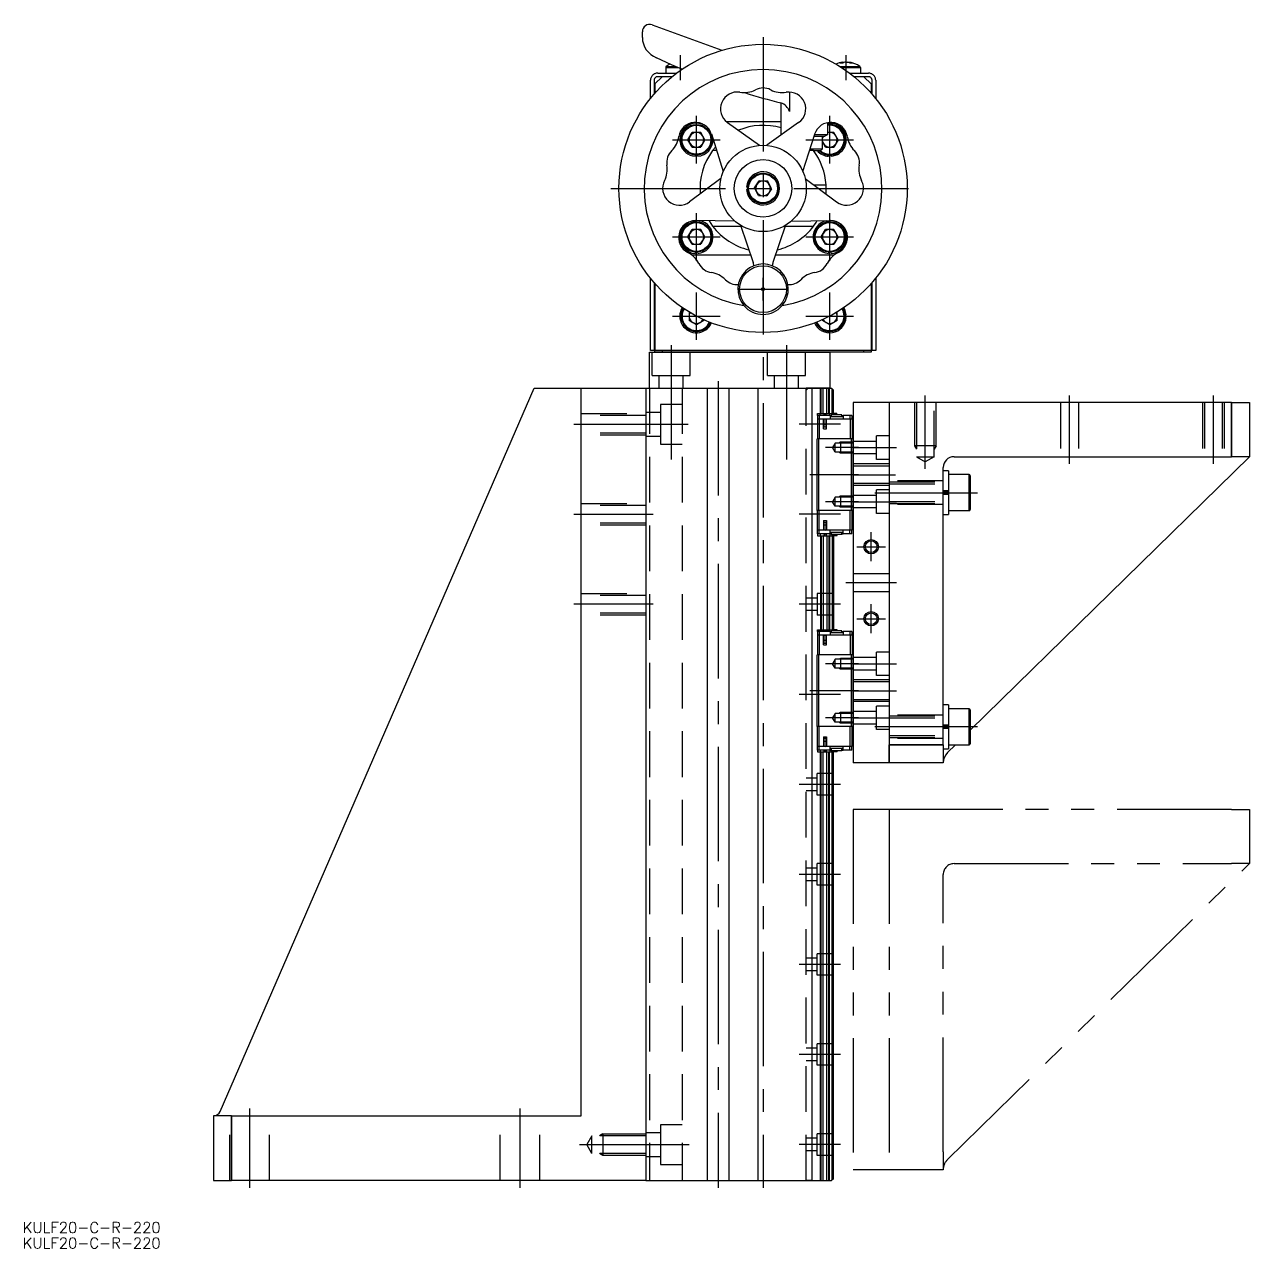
# Model space of a CAD drawing. Extents: x -52 to 575, y -19 to 565.
# Drawn here: x -52.5 to 287.5, y -18.9 to 321 of the extents above; entities that cross this region are included whole.
import ezdxf

# ---------------------------------------------------------------- set-up
doc = ezdxf.new("R2010")
doc.units = 0
for name, pattern in [('CENTER', [50.8, 31.75, -6.35, 6.35, -6.35]), ('DASHED', [19.05, 12.7, -6.35]), ('PHANTOM', [63.5, 31.75, -6.35, 6.35, -6.35, 6.35, -6.35])]:
    doc.linetypes.add(name, pattern=pattern)
doc.layers.get('0').update_dxf_attribs({"linetype": 'CONTINUOUS'})
doc.layers.add('CENTER', color=1, linetype='CENTER')
doc.styles.get("Standard").update_dxf_attribs({"font": 'txt.shx', "height": 3, "bigfont": 'bigfont.shx'})

msp = doc.modelspace()

# ---------------------------------------------------------------- linework, layer by layer
at = {"color": 7, "linetype": 'CONTINUOUS'}
for p, q in [((121.68, 320.88), (141.06, 313.83)), ((119, 317.42), (119, 319)), ((174.49, 310.52), (174.55, 310.52)), ((175.33, 310.52), (175.17, 310.52)), ((175.33, 310.52), (175.83, 310.52)), ((176.5, 310.52), (176.45, 310.52)), ((176.5, 310.52), (176.51, 310.52)), ((124.5, 306.5), (122.5, 304.5)), ((127.22, 306.5), (124.5, 306.5)), ((125.5, 309.04), (128.86, 309.04)), ((125.5, 309.04), (125.5, 307.5)), ((125.65, 309.33), (128.2, 309.33)), ((173.84, 309.33), (178.44, 309.33)), ((174.29, 309.04), (178.56, 309.04)), ((180.5, 306.5), (177.78, 306.5)), ((178.44, 309.33), (179.35, 309.33)), ((178.56, 309.04), (179.5, 309.04)), ((179.5, 309.04), (179.5, 307.5)), ((182.5, 304.5), (180.5, 306.5)), ((122.5, 304.5), (122.5, 301.96)), ((182.5, 304.5), (182.5, 301.96)), ((157.5, 290.3), (157.5, 299.2)), ((159.85, 302.23), (159.85, 296.86)), ((157.5, 294), (142.32, 294)), ((142.6, 293.78), (151.5, 287.46)), ((162.37, 293.76), (153.5, 287.46)), ((170.5, 290.5), (170.5, 293.74)), ((131.64, 289), (132.82, 291.04)), ((132.82, 286.96), (131.64, 289)), ((135.18, 291.04), (132.82, 291.04)), ((136.36, 289), (135.18, 291.04)), ((136.36, 289), (135.18, 286.96)), ((138.14, 290.62), (141.44, 280.15)), ((163.56, 280.15), (166.82, 290.53)), ((166.65, 290), (169.63, 290)), ((166.81, 290.5), (170.5, 290.5)), ((169, 289.62), (169.22, 290)), ((169, 286.5), (169, 290)), ((170.5, 290.5), (169.63, 290)), ((172.18, 291.04), (170.5, 291.04)), ((173.36, 289), (172.18, 291.04)), ((173.36, 289), (172.18, 286.96)), ((132.82, 286.96), (135.18, 286.96)), ((138.5, 286), (139.29, 286.98)), ((139.6, 286), (138.5, 286)), ((166.5, 286), (165.4, 286)), ((165.55, 286.5), (169, 286.5)), ((166.5, 286), (168.5, 286)), ((169, 286.5), (168.5, 286)), ((169.82, 286.96), (169, 288.38)), ((169.82, 286.96), (172.18, 286.96)), ((133.67, 284.76), (133.64, 284.41)), ((134.33, 284.76), (134.36, 284.41)), ((170.67, 284.76), (170.64, 284.41)), ((171.33, 284.76), (171.36, 284.41)), ((140.82, 278.24), (132.08, 271.75)), ((148.26, 275.83), (147.91, 275.86)), ((150.15, 275.62), (151.43, 277.6)), ((151.21, 273.52), (150.15, 275.62)), ((153.79, 277.48), (151.43, 277.6)), ((154.85, 275.38), (153.79, 277.48)), ((164.18, 278.24), (172.92, 271.75)), ((166.53, 276.5), (169.97, 276.5)), ((169.97, 273.94), (169.97, 276.5)), ((148.26, 275.17), (147.91, 275.14)), ((151.21, 273.52), (153.57, 273.4)), ((154.85, 275.38), (153.57, 273.4)), ((144.66, 266.41), (133.7, 266.53)), ((137.5, 266.49), (138.5, 265)), ((146.28, 265.24), (149.76, 254.92)), ((158.72, 265.24), (155.25, 254.92)), ((160.34, 266.41), (171.22, 266.53)), ((131.64, 262), (132.82, 264.04)), ((132.82, 259.96), (131.64, 262)), ((135.18, 264.04), (132.82, 264.04)), ((136.36, 262), (135.18, 264.04)), ((136.36, 262), (135.18, 259.96)), ((138.5, 265), (146.36, 265)), ((158.64, 265), (166.5, 265)), ((168.64, 262), (169.82, 264.04)), ((169.82, 259.96), (168.64, 262)), ((172.18, 264.04), (169.82, 264.04)), ((173.36, 262), (172.18, 264.04)), ((173.36, 262), (172.18, 259.96)), ((132.82, 259.96), (135.18, 259.96)), ((169.82, 259.96), (172.18, 259.96)), ((132.66, 257), (149.05, 257)), ((133.67, 257.76), (133.64, 257.41)), ((134.33, 257.76), (134.36, 257.41)), ((155.95, 257), (172.26, 257)), ((170.67, 257.76), (170.64, 257.41)), ((171.33, 257.76), (171.36, 257.41)), ((122.5, 249.04), (122.5, 230.5)), ((182.5, 249.04), (182.5, 230.5)), ((131.96, 241.18), (131.96, 238.82)), ((134, 237.64), (131.96, 238.82)), ((136.04, 238.82), (134, 237.64)), ((136.04, 238.82), (136.04, 239.04)), ((168.96, 239.04), (168.96, 238.82)), ((171, 237.64), (168.96, 238.82)), ((173.04, 238.82), (171, 237.64)), ((173.04, 238.82), (173.04, 241.18)), ((175.24, 240.33), (175.59, 240.36)), ((175.24, 239.67), (175.59, 239.64)), ((121, 230), (171, 230)), ((121, 220), (121, 230)), ((182.5, 230.5), (122.5, 230.5)), ((122.5, 230), (122.5, 230.5)), ((124.5, 230), (122.5, 230)), ((124.5, 230.5), (124.5, 230)), ((180.5, 230), (124.5, 230)), ((171, 230), (171, 220)), ((180.5, 230), (180.5, 230.5)), ((182.5, 230), (180.5, 230)), ((182.5, 230.5), (182.5, 230)), ((1.83, 19.2), (88.98, 220)), ((88.98, 220), (120, 220)), ((88.98, 220), (102, 220)), ((102, 18), (102, 220)), ((102, 220), (120, 220)), ((120, 220), (120, 0)), ((120, 220), (120, 0)), ((120, 220), (171.5, 220)), ((120, 220), (136.7, 220)), ((121, 220), (171, 220)), ((137, 220), (137, 0)), ((143, 220), (143, 0)), ((143.3, 220), (150, 220)), ((151, 220), (151, 0)), ((165, 220), (164.5, 220)), ((164.5, 220), (164.99, 220)), ((164.99, 220), (168.45, 220)), ((168.45, 220), (165, 220)), ((166, 220), (166, 0)), ((168.44, 212.95), (168.44, 220)), ((171.05, 220), (168.45, 220)), ((168.45, 220), (171, 220)), ((168.65, 212.95), (168.65, 220)), ((169.2, 212.95), (169.2, 220)), ((170.2, 212.95), (170.2, 220)), ((170.75, 212.95), (170.75, 220)), ((170.96, 212.95), (170.96, 220)), ((171, 220), (171.05, 220)), ((172, 219.5), (171.5, 220)), ((171.7, 212.95), (171.7, 219.8)), ((172, 212.95), (172, 219.5)), ((177.5, 216), (177.5, 116)), ((187.5, 216), (177.5, 216)), ((187.5, 216), (187.5, 116)), ((187.5, 216), (187.5, 121)), ((282.5, 216), (187.5, 216)), ((282.5, 216), (282.5, 201)), ((282.5, 201), (282.5, 216)), ((282.5, 216), (287.5, 216)), ((287.5, 216), (287.5, 201)), ((167.6, 212.95), (168.39, 212.95)), ((167.6, 212.45), (167.6, 212.95)), ((167.6, 212.45), (167.6, 211.45)), ((168.1, 212.45), (167.6, 212.45)), ((167.6, 211.45), (167.6, 205.95)), ((168.1, 211.45), (167.6, 211.45)), ((168.1, 212.45), (168.1, 211.45)), ((171.1, 212.45), (168.1, 212.45)), ((168.1, 211.45), (168.1, 205.95)), ((169.3, 211.45), (168.1, 211.45)), ((168.39, 212.95), (169.26, 212.95)), ((168.39, 212.45), (168.39, 212.95)), ((169.26, 212.95), (169.35, 212.95)), ((169.52, 212.45), (169.26, 212.95)), ((169.3, 208.75), (169.3, 211.45)), ((170.1, 211.45), (169.3, 211.45)), ((169.35, 212.95), (170.05, 212.95)), ((169.61, 212.45), (169.35, 212.95)), ((169.35, 211.1), (169.35, 210.05)), ((169.61, 212.45), (169.61, 212.45)), ((169.79, 212.45), (170.05, 212.95)), ((169.88, 212.45), (170.14, 212.95)), ((170.05, 212.95), (170.14, 212.95)), ((170.05, 210.05), (170.05, 211.1)), ((176.7, 211.45), (170.1, 211.45)), ((170.1, 208.75), (170.1, 211.45)), ((170.14, 212.95), (171.01, 212.95)), ((171.01, 212.95), (171.63, 212.95)), ((171.01, 212.45), (171.01, 212.95)), ((171.1, 212.45), (171.1, 211.45)), ((171.1, 212.45), (171.4, 212.45)), ((174.7, 212.05), (171.1, 212.05)), ((174.4, 212.65), (171.4, 212.65)), ((171.4, 212.65), (171.4, 212.05)), ((172.93, 212.95), (171.63, 212.95)), ((171.63, 212.95), (171.63, 212.65)), ((172.93, 212.95), (173.11, 212.65)), ((174.4, 212.05), (174.4, 212.65)), ((174.4, 212.45), (174.7, 212.45)), ((174.7, 212.45), (174.7, 211.45)), ((176.6, 212.45), (174.7, 212.45)), ((177.1, 212.45), (176.6, 212.45)), ((176.6, 212.45), (176.6, 211.45)), ((176.7, 211.45), (176.7, 205.95)), ((177.2, 211.45), (176.7, 211.45)), ((177.1, 212.45), (177.1, 211.45)), ((177.2, 211.45), (177.2, 205.95)), ((169.3, 210.65), (169.35, 210.65)), ((169.3, 210.19), (169.35, 210.19)), ((169.3, 208.75), (170.1, 208.75)), ((169.35, 210.05), (169.7, 210.05)), ((169.35, 210.05), (169.35, 209.25)), ((169.35, 209.25), (169.7, 209.25)), ((169.7, 210.05), (170.05, 210.05)), ((169.7, 209.25), (170.05, 209.25)), ((170.05, 210.65), (170.1, 210.65)), ((170.05, 210.19), (170.1, 210.19)), ((170.05, 209.25), (170.05, 210.05)), ((167.5, 186.05), (167.5, 205.95)), ((168, 205.95), (167.5, 205.95)), ((177, 205.95), (168, 205.95)), ((168, 186.05), (168, 205.95)), ((177, 186.05), (177, 205.95)), ((177.5, 205.95), (177, 205.95)), ((177.5, 186.05), (177.5, 205.95)), ((205.5, 201), (282.5, 201)), ((210, 125.03), (287.5, 201)), ((287.5, 201), (282.5, 201)), ((202.5, 121), (202.5, 198)), ((204, 197.11), (202.5, 197.11)), ((204, 197.11), (204, 191.49)), ((209.7, 196.01), (204, 196.01)), ((209.7, 191.46), (209.7, 196.01)), ((210, 195.71), (210, 191.44)), ((204, 191.49), (202.5, 191.49)), ((202.5, 191.25), (203.9, 191.25)), ((202.5, 190.78), (203.9, 190.78)), ((204, 190.54), (202.5, 190.54)), ((203.75, 190.78), (203.75, 191.25)), ((204, 191.41), (204, 191.49)), ((204, 191.46), (204, 190.54)), ((204, 190.62), (204, 190.54)), ((204, 190.54), (204, 184.91)), ((209.7, 186.01), (209.7, 191.46)), ((210, 191.44), (210, 186.31)), ((168, 186.05), (167.5, 186.05)), ((167.6, 180.55), (167.6, 186.05)), ((177, 186.05), (168, 186.05)), ((168.1, 180.55), (168.1, 186.05)), ((176.7, 180.55), (176.7, 186.05)), ((177.5, 186.05), (177, 186.05)), ((177.2, 180.55), (177.2, 186.05)), ((202.5, 184.91), (204, 184.91)), ((204, 186.01), (209.7, 186.01)), ((168.1, 180.55), (167.6, 180.55)), ((167.6, 179.55), (167.6, 180.55)), ((169.3, 180.55), (168.1, 180.55)), ((168.1, 179.55), (168.1, 180.55)), ((169.3, 183.25), (169.3, 180.55)), ((169.3, 183.25), (170.1, 183.25)), ((169.3, 181.81), (169.35, 181.81)), ((169.3, 181.35), (169.35, 181.35)), ((170.1, 180.55), (169.3, 180.55)), ((169.35, 182.75), (169.35, 181.95)), ((169.7, 182.75), (169.35, 182.75)), ((169.7, 181.95), (169.35, 181.95)), ((169.35, 181.95), (169.35, 180.9)), ((170.05, 182.75), (169.7, 182.75)), ((170.05, 181.95), (169.7, 181.95)), ((170.05, 181.95), (170.05, 182.75)), ((170.05, 180.9), (170.05, 181.95)), ((170.05, 181.81), (170.1, 181.81)), ((170.05, 181.35), (170.1, 181.35)), ((170.1, 183.25), (170.1, 180.55)), ((176.7, 180.55), (170.1, 180.55)), ((171.1, 179.55), (171.1, 180.55)), ((174.7, 179.55), (174.7, 180.55)), ((176.6, 179.55), (176.6, 180.55)), ((177.2, 180.55), (176.7, 180.55)), ((177.1, 179.55), (177.1, 180.55)), ((167.6, 179.55), (167.6, 179.05)), ((168.1, 179.55), (167.6, 179.55)), ((167.6, 179.05), (168.39, 179.05)), ((171.1, 179.55), (168.1, 179.55)), ((168.39, 179.55), (168.39, 179.05)), ((168.39, 179.05), (169.26, 179.05)), ((168.44, 179.05), (168.44, 152.95)), ((168.65, 179.05), (168.65, 152.95)), ((169.2, 179.05), (169.2, 152.95)), ((169.52, 179.55), (169.26, 179.05)), ((169.26, 179.05), (169.35, 179.05)), ((169.61, 179.55), (169.35, 179.05)), ((169.35, 179.05), (170.05, 179.05)), ((169.61, 179.55), (169.61, 179.55)), ((169.79, 179.55), (170.05, 179.05)), ((169.88, 179.55), (170.14, 179.05)), ((170.05, 179.05), (170.14, 179.05)), ((170.14, 179.05), (171.01, 179.05)), ((170.2, 179.05), (170.2, 152.95)), ((170.75, 179.05), (170.75, 152.95)), ((170.96, 179.05), (170.96, 152.95)), ((171.01, 179.55), (171.01, 179.05)), ((171.01, 179.05), (171.63, 179.05)), ((174.7, 179.95), (171.1, 179.95)), ((171.1, 179.55), (171.4, 179.55)), ((171.4, 179.95), (171.4, 179.35)), ((174.4, 179.35), (171.4, 179.35)), ((171.63, 179.05), (171.63, 179.35)), ((172.93, 179.05), (171.63, 179.05)), ((171.7, 179.05), (171.7, 152.95)), ((172, 179.05), (172, 152.95)), ((172.93, 179.05), (173.11, 179.35)), ((174.4, 179.35), (174.4, 179.95)), ((174.4, 179.55), (174.7, 179.55)), ((176.6, 179.55), (174.7, 179.55)), ((177.1, 179.55), (176.6, 179.55)), ((167.6, 152.95), (168.39, 152.95)), ((167.6, 152.45), (167.6, 152.95)), ((167.6, 152.45), (167.6, 151.45)), ((168.1, 152.45), (167.6, 152.45)), ((167.6, 151.45), (167.6, 145.95)), ((168.1, 151.45), (167.6, 151.45)), ((168.1, 152.45), (168.1, 151.45)), ((171.1, 152.45), (168.1, 152.45)), ((168.1, 151.45), (168.1, 145.95)), ((169.3, 151.45), (168.1, 151.45)), ((168.39, 152.95), (169.26, 152.95)), ((168.39, 152.45), (168.39, 152.95)), ((169.52, 152.45), (169.26, 152.95)), ((169.26, 152.95), (169.35, 152.95)), ((170.1, 151.45), (169.3, 151.45)), ((169.3, 148.75), (169.3, 151.45)), ((169.3, 150.65), (169.35, 150.65)), ((169.3, 150.19), (169.35, 150.19)), ((169.61, 152.45), (169.35, 152.95)), ((169.35, 152.95), (170.05, 152.95)), ((169.35, 151.1), (169.35, 150.05)), ((169.35, 150.05), (169.7, 150.05)), ((169.35, 150.05), (169.35, 149.25)), ((169.61, 152.45), (169.61, 152.45)), ((169.7, 150.05), (170.05, 150.05)), ((169.79, 152.45), (170.05, 152.95)), ((169.88, 152.45), (170.14, 152.95)), ((170.05, 152.95), (170.14, 152.95)), ((170.05, 150.05), (170.05, 151.1)), ((170.05, 150.65), (170.1, 150.65)), ((170.05, 150.19), (170.1, 150.19)), ((170.05, 149.25), (170.05, 150.05)), ((176.7, 151.45), (170.1, 151.45)), ((170.1, 148.75), (170.1, 151.45)), ((170.14, 152.95), (171.01, 152.95)), ((171.01, 152.95), (171.63, 152.95)), ((171.01, 152.45), (171.01, 152.95)), ((171.1, 152.45), (171.1, 151.45)), ((171.1, 152.45), (171.4, 152.45)), ((174.7, 152.05), (171.1, 152.05)), ((174.4, 152.65), (171.4, 152.65)), ((171.4, 152.65), (171.4, 152.05)), ((171.63, 152.95), (171.63, 152.65)), ((172.93, 152.95), (171.63, 152.95)), ((172.93, 152.95), (173.11, 152.65)), ((174.4, 152.05), (174.4, 152.65)), ((174.4, 152.45), (174.7, 152.45)), ((174.7, 152.45), (174.7, 151.45)), ((176.6, 152.45), (174.7, 152.45)), ((177.1, 152.45), (176.6, 152.45)), ((176.6, 152.45), (176.6, 151.45)), ((176.7, 151.45), (176.7, 145.95)), ((177.2, 151.45), (176.7, 151.45)), ((177.1, 152.45), (177.1, 151.45)), ((177.2, 151.45), (177.2, 145.95)), ((169.3, 148.75), (170.1, 148.75)), ((169.35, 149.25), (169.7, 149.25)), ((169.7, 149.25), (170.05, 149.25)), ((167.5, 126.05), (167.5, 145.95)), ((168, 145.95), (167.5, 145.95)), ((177, 145.95), (168, 145.95)), ((168, 126.05), (168, 145.95)), ((177, 126.05), (177, 145.95)), ((177.5, 145.95), (177, 145.95)), ((177.5, 126.05), (177.5, 145.95)), ((204, 132.11), (202.5, 132.11)), ((204, 132.11), (204, 126.49)), ((209.7, 131.01), (204, 131.01)), ((209.7, 126.46), (209.7, 131.01)), ((210, 130.71), (210, 126.44)), ((168, 126.05), (167.5, 126.05)), ((167.6, 120.55), (167.6, 126.05)), ((177, 126.05), (168, 126.05)), ((168.1, 120.55), (168.1, 126.05)), ((176.7, 120.55), (176.7, 126.05)), ((177.5, 126.05), (177, 126.05)), ((177.2, 120.55), (177.2, 126.05)), ((204, 126.49), (202.5, 126.49)), ((202.5, 126.25), (203.9, 126.25)), ((203.75, 125.78), (203.75, 126.25)), ((204, 126.41), (204, 126.49)), ((204, 126.46), (204, 125.54)), ((209.7, 121.01), (209.7, 126.46)), ((210, 126.44), (210, 121.31)), ((169.3, 123.25), (169.3, 120.55)), ((169.3, 123.25), (170.1, 123.25)), ((169.7, 122.75), (169.35, 122.75)), ((169.35, 122.75), (169.35, 121.95)), ((170.05, 122.75), (169.7, 122.75)), ((170.05, 121.95), (170.05, 122.75)), ((170.1, 123.25), (170.1, 120.55)), ((202.5, 125.78), (203.9, 125.78)), ((204, 125.54), (202.5, 125.54)), ((204, 125.62), (204, 125.54)), ((204, 125.54), (204, 119.91)), ((168.1, 120.55), (167.6, 120.55)), ((167.6, 119.55), (167.6, 120.55)), ((168.1, 119.55), (167.6, 119.55)), ((167.6, 119.55), (167.6, 119.05)), ((167.6, 119.05), (168.39, 119.05)), ((169.3, 120.55), (168.1, 120.55)), ((168.1, 119.55), (168.1, 120.55)), ((171.1, 119.55), (168.1, 119.55)), ((168.39, 119.55), (168.39, 119.05)), ((168.39, 119.05), (169.26, 119.05)), ((168.44, 0), (168.44, 119.05)), ((168.65, 0), (168.65, 119.05)), ((169.2, 0), (169.2, 119.05)), ((169.52, 119.55), (169.26, 119.05)), ((169.26, 119.05), (169.35, 119.05)), ((169.3, 121.81), (169.35, 121.81)), ((169.3, 121.35), (169.35, 121.35)), ((170.1, 120.55), (169.3, 120.55)), ((169.35, 121.95), (169.35, 120.9)), ((169.7, 121.95), (169.35, 121.95)), ((169.61, 119.55), (169.35, 119.05)), ((169.35, 119.05), (170.05, 119.05)), ((169.61, 119.55), (169.61, 119.55)), ((170.05, 121.95), (169.7, 121.95)), ((169.79, 119.55), (170.05, 119.05)), ((169.88, 119.55), (170.14, 119.05)), ((170.05, 120.9), (170.05, 121.95)), ((170.05, 121.81), (170.1, 121.81)), ((170.05, 121.35), (170.1, 121.35)), ((170.05, 119.05), (170.14, 119.05)), ((176.7, 120.55), (170.1, 120.55)), ((170.14, 119.05), (171.01, 119.05)), ((170.2, 0), (170.2, 119.05)), ((170.75, 0), (170.75, 119.05)), ((170.96, 0), (170.96, 119.05)), ((171.01, 119.55), (171.01, 119.05)), ((171.01, 119.05), (171.63, 119.05)), ((171.1, 119.55), (171.1, 120.55)), ((174.7, 119.95), (171.1, 119.95)), ((171.1, 119.55), (171.4, 119.55)), ((171.4, 119.95), (171.4, 119.35)), ((174.4, 119.35), (171.4, 119.35)), ((171.63, 119.05), (171.63, 119.35)), ((172.93, 119.05), (171.63, 119.05)), ((171.7, 0.2), (171.7, 119.05)), ((172, 0.5), (172, 119.05)), ((172.93, 119.05), (173.11, 119.35)), ((174.4, 119.35), (174.4, 119.95)), ((174.4, 119.55), (174.7, 119.55)), ((174.7, 119.55), (174.7, 120.55)), ((176.6, 119.55), (174.7, 119.55)), ((176.6, 119.55), (176.6, 120.55)), ((177.1, 119.55), (176.6, 119.55)), ((177.2, 120.55), (176.7, 120.55)), ((177.1, 119.55), (177.1, 120.55)), ((187.5, 116), (187.5, 121)), ((202.5, 121), (187.5, 121)), ((187.5, 121), (202.5, 121)), ((202.5, 121), (202.5, 116)), ((202.5, 119.91), (204, 119.91)), ((203.7, 118.86), (205.9, 121.01)), ((204, 121.01), (209.7, 121.01)), ((187.5, 116), (177.5, 116)), ((202.5, 116), (187.5, 116)), ((5, 18), (0, 18)), ((0, 18), (0, 0)), ((5, 18), (102, 18)), ((5, 0), (5, 18)), ((5, 18), (5, 0)), ((0, 0), (5, 0)), ((120, 0), (5, 0)), ((172, 0.5), (171.5, 0)), ((120, 0), (171.5, 0))]:
    msp.add_line(p, q, dxfattribs=at)
at = {"color": 3, "linetype": 'PHANTOM'}
for p, q in [((123.25, 307.5), (128.5, 307.5)), ((127.22, 306.5), (123.25, 306.5)), ((176.5, 307.5), (181.75, 307.5)), ((181.75, 306.5), (177.78, 306.5)), ((121.25, 300.47), (121.25, 305.5)), ((122.25, 305.5), (122.25, 301.67)), ((182.75, 301.67), (182.75, 305.5)), ((183.75, 305.5), (183.75, 300.47)), ((121.25, 230.5), (121.25, 250.53)), ((122.25, 249.33), (122.25, 230.5)), ((182.75, 230.5), (182.75, 249.33)), ((183.75, 250.53), (183.75, 230.5)), ((122.25, 230.5), (121.25, 230.5)), ((122.5, 230.5), (122.25, 230.5)), ((182.75, 230.5), (182.5, 230.5)), ((183.75, 230.5), (182.75, 230.5)), ((177.5, 103), (177.5, 3)), ((187.5, 103), (177.5, 103)), ((187.5, 103), (187.5, 8)), ((187.5, 103), (187.5, 3)), ((282.5, 103), (187.5, 103)), ((282.5, 103), (287.5, 103)), ((287.5, 103), (287.5, 88)), ((202.5, 8), (202.5, 85)), ((203.7, 5.86), (287.5, 88)), ((205.5, 88), (282.5, 88)), ((287.5, 88), (282.5, 88)), ((202.5, 8), (202.5, 3)), ((187.5, 3), (177.5, 3)), ((202.5, 3), (187.5, 3))]:
    msp.add_line(p, q, dxfattribs=at)
at = {"color": 3, "linetype": 'DASHED'}
for p, q in [((121.75, 223.5), (121.75, 230)), ((132.25, 223.5), (132.25, 230)), ((153.75, 223.5), (153.75, 230)), ((164.25, 223.5), (164.25, 230)), ((121.75, 223.5), (132.25, 223.5)), ((123.7, 220), (123.7, 223.5)), ((130.3, 220), (130.3, 223.5)), ((153.75, 223.5), (164.25, 223.5)), ((155.7, 220), (155.7, 223.5)), ((162.3, 220), (162.3, 223.5)), ((121, 220), (121, 0)), ((130, 220), (130, 0)), ((164.5, 0), (164.5, 220)), ((165, 220), (164.5, 219.5)), ((166, 220), (165, 220)), ((130, 215.5), (124, 215.5)), ((124, 215.5), (124, 206.7)), ((194.5, 216), (194.5, 204)), ((195.04, 216), (195.04, 201)), ((199.96, 201), (199.96, 216)), ((200.5, 204), (200.5, 216)), ((235, 216), (235, 201)), ((240, 216), (240, 201)), ((274.5, 216), (274.5, 201)), ((275.04, 216), (275.04, 201)), ((279.96, 216), (279.96, 201)), ((280.5, 216), (280.5, 201)), ((102, 213), (120, 213)), ((120, 212.46), (102, 212.46)), ((124, 213.3), (120, 213.3)), ((120, 207.54), (102, 207.54)), ((120, 207), (102, 207)), ((120, 206.7), (124, 206.7)), ((124, 206.7), (124, 204.5)), ((124, 204.5), (130, 204.5)), ((172.5, 204.73), (171.79, 203.5)), ((177.5, 204.73), (172.5, 204.73)), ((172.5, 202.27), (172.5, 204.73)), ((174, 205), (173.53, 204.73)), ((177.5, 205), (174, 205)), ((174, 205), (174, 202)), ((184, 205.25), (177.5, 205.25)), ((187.5, 206.75), (184, 206.75)), ((184, 200.25), (184, 206.75)), ((194.5, 204), (195.04, 203.06)), ((200.5, 204), (194.5, 204)), ((200.5, 204), (199.96, 203.06)), ((172.5, 202.27), (171.79, 203.5)), ((177.5, 202.27), (172.5, 202.27)), ((174, 202), (173.53, 202.27)), ((177.5, 202), (174, 202)), ((184, 201.75), (177.5, 201.75)), ((195.04, 201), (199.96, 201)), ((195.04, 201), (197.5, 199.58)), ((199.96, 201), (197.5, 199.58)), ((187.5, 199), (177.5, 199)), ((177.5, 198.46), (187.5, 198.46)), ((187.5, 200.25), (184, 200.25)), ((202.5, 194.25), (187.5, 194.25)), ((187.5, 194), (202.5, 194)), ((187.5, 193.54), (177.5, 193.54)), ((187.5, 193), (177.5, 193)), ((187.5, 191.75), (184, 191.75)), ((184, 185.25), (184, 191.75)), ((187.5, 193.46), (202.5, 193.46)), ((102, 188), (120, 188)), ((120, 187.46), (102, 187.46)), ((172.5, 189.73), (171.79, 188.5)), ((172.5, 187.27), (171.79, 188.5)), ((177.5, 189.73), (172.5, 189.73)), ((172.5, 187.27), (172.5, 189.73)), ((177.5, 187.27), (172.5, 187.27)), ((174, 190), (173.53, 189.73)), ((174, 187), (173.53, 187.27)), ((177.5, 190), (174, 190)), ((174, 190), (174, 187)), ((177.5, 187), (174, 187)), ((184, 190.25), (177.5, 190.25)), ((187.5, 188.54), (202.5, 188.54)), ((187.5, 188), (202.5, 188)), ((202.5, 187.75), (187.5, 187.75)), ((184, 186.75), (177.5, 186.75)), ((187.5, 185.25), (184, 185.25)), ((120, 182.54), (102, 182.54)), ((120, 182), (102, 182)), ((187.5, 168.5), (177.5, 168.5)), ((187.5, 163.5), (177.5, 163.5)), ((102, 163), (120, 163)), ((120, 162.46), (102, 162.46)), ((167.5, 161.75), (164.5, 161.75)), ((172, 163), (167.5, 163)), ((167.5, 163), (167.5, 157)), ((120, 157.54), (102, 157.54)), ((120, 157), (102, 157)), ((167.5, 158.25), (164.5, 158.25)), ((172, 157), (167.5, 157)), ((184, 140.25), (184, 146.75)), ((187.5, 146.75), (184, 146.75)), ((172.5, 144.73), (171.79, 143.5)), ((172.5, 142.27), (171.79, 143.5)), ((177.5, 144.73), (172.5, 144.73)), ((172.5, 142.27), (172.5, 144.73)), ((174, 145), (173.53, 144.73)), ((177.5, 145), (174, 145)), ((174, 145), (174, 142)), ((184, 145.25), (177.5, 145.25)), ((177.5, 142.27), (172.5, 142.27)), ((174, 142), (173.53, 142.27)), ((177.5, 142), (174, 142)), ((184, 141.75), (177.5, 141.75)), ((187.5, 140.25), (184, 140.25)), ((187.5, 139), (177.5, 139)), ((187.5, 138.46), (177.5, 138.46)), ((177.5, 133.54), (187.5, 133.54)), ((187.5, 133), (177.5, 133)), ((172.5, 129.73), (171.79, 128.5)), ((177.5, 129.73), (172.5, 129.73)), ((172.5, 127.27), (172.5, 129.73)), ((174, 130), (173.53, 129.73)), ((177.5, 130), (174, 130)), ((174, 130), (174, 127)), ((184, 130.25), (177.5, 130.25)), ((187.5, 131.75), (184, 131.75)), ((184, 125.25), (184, 131.75)), ((202.5, 129.25), (187.5, 129.25)), ((172.5, 127.27), (171.79, 128.5)), ((177.5, 127.27), (172.5, 127.27)), ((174, 127), (173.53, 127.27)), ((177.5, 127), (174, 127)), ((184, 126.75), (177.5, 126.75)), ((187.5, 129), (202.5, 129)), ((187.5, 128.46), (202.5, 128.46)), ((187.5, 125.25), (184, 125.25)), ((187.5, 123.54), (202.5, 123.54)), ((187.5, 123), (202.5, 123)), ((202.5, 122.75), (187.5, 122.75)), ((172, 113), (167.5, 113)), ((167.5, 107), (167.5, 113)), ((167.5, 111.75), (164.5, 111.75)), ((167.5, 108.25), (164.5, 108.25)), ((172, 107), (167.5, 107)), ((167.5, 86.75), (164.5, 86.75)), ((172, 88), (167.5, 88)), ((167.5, 82), (167.5, 88)), ((167.5, 83.25), (164.5, 83.25)), ((172, 82), (167.5, 82)), ((167.5, 61.75), (164.5, 61.75)), ((167.5, 57), (167.5, 63)), ((172, 63), (167.5, 63)), ((167.5, 58.25), (164.5, 58.25)), ((172, 57), (167.5, 57)), ((172, 38), (167.5, 38)), ((167.5, 32), (167.5, 38)), ((167.5, 36.75), (164.5, 36.75)), ((167.5, 33.25), (164.5, 33.25)), ((172, 32), (167.5, 32)), ((4.5, 0), (4.5, 18)), ((15.5, 0), (15.5, 18)), ((79.5, 0), (79.5, 18)), ((90.5, 0), (90.5, 18)), ((130, 15.5), (124, 15.5)), ((124, 15.5), (124, 6.7)), ((105, 12.46), (103.58, 10)), ((105, 7.54), (105, 12.46)), ((120, 12.46), (105, 12.46)), ((108, 13), (107.06, 12.46)), ((108, 13), (108, 7)), ((108, 13), (120, 13)), ((124, 13.3), (120, 13.3)), ((167.5, 11.75), (164.5, 11.75)), ((172, 13), (167.5, 13)), ((167.5, 7), (167.5, 13)), ((105, 7.54), (103.58, 10)), ((120, 7.54), (105, 7.54)), ((108, 7), (107.06, 7.54)), ((120, 7), (108, 7)), ((167.5, 8.25), (164.5, 8.25)), ((172, 7), (167.5, 7)), ((120, 6.7), (124, 6.7)), ((124, 6.7), (124, 4.5)), ((124, 4.5), (130, 4.5)), ((166, 0), (164.5, 0))]:
    msp.add_line(p, q, dxfattribs=at)
at = {"color": 7, "linetype": 'CONTINUOUS', "flags": 128}
for points in [[(129.98, 308.56), (127.11, 309.83), (122.95, 311.78)], [(171, 291.04), (170.73, 291.02), (170.5, 290.98)], [(166.5, 265), (167.23, 266.05), (167.45, 266.41)], [(175, 240), (174.82, 241.18), (174.43, 242.05)], [(174.64, 242.19), (175.06, 241.25), (175.25, 240)], [(175.59, 240.36), (175.31, 241.61), (174.93, 242.38)]]:
    msp.add_lwpolyline(points, dxfattribs=at)
at = {"color": 7, "linetype": 'CONTINUOUS'}
for centre, radius in [((152.5, 275.5), 40), ((134, 289), 4.25), ((134, 289), 4), ((152.5, 275.5), 12), ((152.5, 275.5), 8), ((152.5, 275.5), 4.25), ((152.5, 275.5), 4), ((134, 262), 4.25), ((134, 262), 4), ((171, 262), 4.25), ((171, 262), 4), ((152.5, 247.5), 6.5), ((152.5, 247.5), 0.415), ((182.5, 176), 1.62), ((182.5, 156), 1.62)]:
    msp.add_circle(centre, radius, dxfattribs=at)
at = {"color": 3, "linetype": 'CONTINUOUS'}
for centre in [(182.5, 176), (182.5, 156)]:
    msp.add_circle(centre, 2, dxfattribs=at)
at = {"color": 7, "linetype": 'CONTINUOUS'}
for centre, radius, start, end in [((121, 319), 2, 70, 180), ((125, 317.42), 6, 180, 250), ((129.5, 304.1), 6.5, 115.0209, 126.3584), ((175.5, 304.1), 6.5, 98.9312, 114.9749), ((175.17, 307.6), 2.99, 102.0034, 116.6964), ((174.22, 306.09), 4.19, 84.6164, 95.3836), ((175.87, 306.6), 3.99, 100.1094, 112.9255), ((175.95, 307.6), 2.99, 102.0034, 116.6964), ((175.13, 306.6), 3.99, 67.0745, 79.8906), ((175.8, 306.6), 3.99, 67.0745, 79.8906), ((175.5, 304.1), 6.5, 53.6416, 81.0688), ((177.02, 307.29), 2.99, 83.6264, 96.3736), ((152.5, 275.5), 33, 279.2441, 260.7559), ((125.86, 309.04), 0.36, 126.3584, 180), ((179.14, 309.04), 0.36, 0, 53.6416), ((147.2, 308.99), 6.91, 260.6019, 297.3359), ((152.5, 298.71), 4.66, 63.4685, 117.1581), ((157.8, 308.99), 6.91, 242.6368, 279.3707), ((145.33, 297.57), 4.67, 80.8741, 234.2413), ((201.45, 473.76), 180, 252.505, 255.8569), ((156.1, 295.46), 4, 20.5, 70), ((159.67, 297.56), 4.67, 305.3893, 99.1183), ((133.72, 289.15), 4.66, 18.4881, 171.2179), ((134, 289), 4.6, 53.8379, 265.5), ((152.5, 275.5), 17.5, 73.3985, 112.8664), ((171.27, 289.14), 4.67, 8.8307, 162.6516), ((171, 289), 4.6, 274.5, 96.2401), ((171, 289), 4.25, 270, 96.7563), ((171, 289), 4, 270, 97.1808), ((122.33, 290.88), 6.87, 314.771, 351.4514), ((134, 289), 2.04, 150, 210), ((134, 289), 2.04, 90, 150), ((134, 289), 2.04, 30, 90), ((134, 289), 4.6, 274.5, 2.1956), ((134, 289), 2.04, 330, 30), ((171, 289), 2.04, 150, 168.3592), ((171, 289), 2.04, 30, 90), ((171, 289), 2.04, 330, 30), ((182.67, 290.88), 6.87, 188.5486, 225.229), ((130.33, 282.71), 4.57, 134.3074, 189.1855), ((134, 289), 2.04, 210, 270), ((134, 289), 2.04, 270, 330), ((152.5, 275.5), 17.5, 143.1301, 185.0114), ((152.5, 275.5), 17.5, 3.2758, 36.8699), ((171, 289), 4.6, 220.7057, 265.5), ((171, 289), 4.25, 224.9009, 270), ((171, 289), 4, 228.5904, 270), ((171, 289), 2.04, 191.6408, 210), ((171, 289), 2.04, 210, 270), ((171, 289), 2.04, 270, 330), ((174.67, 282.71), 4.57, 350.8145, 45.6926), ((118.87, 280.83), 7.04, 332.9344, 9.3617), ((152.5, 275.5), 4.6, 184.5, 175.5), ((186.13, 280.83), 7.04, 170.6383, 207.0656), ((129.3, 275.5), 4.67, 151.8595, 306.5902), ((152.5, 275.5), 2.04, 146.9754, 206.9754), ((152.5, 275.5), 2.04, 86.9754, 146.9754), ((152.5, 275.5), 2.04, 26.9754, 86.9754), ((152.5, 275.5), 2.04, 326.9754, 26.9754), ((175.7, 275.5), 4.67, 233.3843, 27.1258), ((152.5, 275.5), 2.04, 206.9754, 266.9754), ((152.5, 275.5), 2.04, 266.9754, 326.9754), ((133.73, 261.86), 4.66, 90.2916, 243.159), ((134, 262), 4.6, 106.6251, 265.5), ((134, 262), 4.6, 274.5, 79.0621), ((171, 262), 4.6, 100.8209, 265.5), ((171.27, 261.86), 4.67, 296.833, 90.6555), ((171, 262), 4.6, 274.5, 74.172), ((134, 262), 2.04, 150, 210), ((134, 262), 2.04, 90, 150), ((134, 262), 2.04, 30, 90), ((134, 262), 2.04, 330, 30), ((152.5, 275.5), 17.5, 216.8699, 257.0112), ((152.5, 275.5), 17.5, 283.1103, 323.1301), ((171, 262), 2.04, 150, 210), ((171, 262), 2.04, 90, 150), ((171, 262), 2.04, 30, 90), ((171, 262), 2.04, 330, 30), ((134, 262), 2.04, 210, 270), ((134, 262), 2.04, 270, 330), ((171, 262), 2.04, 210, 270), ((171, 262), 2.04, 270, 330), ((128.54, 251.54), 6.89, 26.5846, 63.4135), ((176.46, 251.54), 6.89, 116.5865, 153.4154), ((138.87, 256.74), 4.68, 206.932, 261.5815), ((137.12, 245.31), 6.89, 44.5718, 81.4285), ((152.5, 247.5), 7, 319.2272, 220.7728), ((145.35, 253.44), 4.64, 7.2757, 18.6388), ((633.8, 144.63), 491.1, 167.021, 167.129), ((167.88, 245.31), 6.89, 98.5715, 135.4282), ((166.13, 256.74), 4.68, 278.4185, 333.068), ((145.33, 253.43), 4.67, 225.0686, 273.5235), ((159.67, 253.43), 4.67, 266.4765, 314.9314), ((134, 240), 4.6, 148.7914, 336.1582), ((134, 240), 4.25, 149.0102, 335.9393), ((134, 240), 4, 149.1631, 335.7864), ((152.5, 247.5), 7, 220.7728, 319.2272), ((152.5, 247.5), 7, 220.7728, 319.2272), ((134, 240), 2.04, 150.1366, 180), ((134, 240), 2.04, 180, 240), ((134, 240), 2.04, 240, 300), ((134, 240), 2.04, 300, 334.8129), ((171, 240), 4.6, 203.8418, 355.5), ((171, 240), 4.25, 204.0607, 0), ((171, 240), 4, 204.2136, 0), ((171, 240), 2.04, 205.1871, 240), ((171, 240), 2.04, 240, 300), ((171, 240), 2.04, 300, 0), ((171, 240), 2.04, 0, 29.8634), ((169.7, 211.1), 0.35, 90, 180), ((169.7, 211.1), 0.35, 0, 90), ((205.5, 198), 3, 90, 180), ((209.7, 195.71), 0.3, 0, 90), ((209.7, 186.31), 0.3, 270, 0), ((169.7, 180.9), 0.35, 180, 270), ((169.7, 180.9), 0.35, 270, 0), ((169.7, 151.1), 0.35, 90, 180), ((169.7, 151.1), 0.35, 0, 90), ((209.7, 130.71), 0.3, 0, 90), ((169.7, 120.9), 0.35, 180, 270), ((169.7, 120.9), 0.35, 270, 0), ((209.7, 121.31), 0.3, 270, 0), ((206.5, 116), 4, 134.428, 180), ((0, 20), 2, 270, 336.5392)]:
    msp.add_arc(centre, radius, start, end, dxfattribs=at)
at = {"color": 3, "linetype": 'PHANTOM'}
for centre, radius, start, end in [((123.25, 305.5), 2, 90, 180), ((123.25, 305.5), 1, 90, 180), ((181.75, 305.5), 2, 360, 90), ((181.75, 305.5), 1, 0, 90), ((205.5, 85), 3, 90, 180), ((206.5, 3), 4, 134.428, 180)]:
    msp.add_arc(centre, radius, start, end, dxfattribs=at)
at = {"layer": 'CENTER', "color": 1, "linetype": 'CENTER'}
for p, q in [((152.5, 317.5), (152.5, -2)), ((129.5, 312.52), (129.5, 305.5)), ((175.5, 312.52), (175.5, 305.5)), ((134, 282.4), (134, 295.6)), ((171, 282.4), (171, 295.6)), ((127.4, 289), (140.6, 289)), ((164.4, 289), (177.6, 289)), ((110.28, 275.5), (194.19, 275.5)), ((134, 255.4), (134, 268.6)), ((171, 255.4), (171, 268.6)), ((127.4, 262), (140.6, 262)), ((164.4, 262), (177.6, 262)), ((152.5, 244.35), (152.5, 250.65)), ((134, 233.4), (134, 246.6)), ((145.5, 247.5), (159.5, 247.5)), ((171, 233.4), (171, 246.6)), ((127.4, 240), (140.6, 240)), ((164.4, 240), (177.6, 240)), ((127, 232), (127, 198.58)), ((159, 232), (159, 198.58)), ((140, 222), (140, -2)), ((197.5, 197.58), (197.5, 218)), ((237.5, 199), (237.5, 218)), ((277.5, 199), (277.5, 218)), ((100, 210), (132, 210)), ((174, 210), (162.5, 210)), ((179, 203.5), (169.79, 203.5)), ((177.5, 203.5), (189.5, 203.5)), ((179, 196), (165.5, 196)), ((177.5, 196), (189.25, 196)), ((183.5, 191), (212, 191)), ((179, 188.5), (169.79, 188.5)), ((177.5, 188.5), (189.5, 188.5)), ((100, 185), (122, 185)), ((174, 185), (162.5, 185)), ((182.5, 172), (182.5, 180)), ((178.5, 176), (186.5, 176)), ((189.5, 166), (175.5, 166)), ((122, 160), (100, 160)), ((174, 160), (162.5, 160)), ((182.5, 152), (182.5, 160)), ((178.5, 156), (186.5, 156)), ((179, 143.5), (169.79, 143.5)), ((177.5, 143.5), (189.5, 143.5)), ((179, 136), (165.5, 136)), ((177.5, 136), (189.5, 136)), ((174, 135), (162.5, 135)), ((179, 128.5), (169.79, 128.5)), ((177.5, 128.5), (189.5, 128.5)), ((212, 126), (183.5, 126)), ((174, 110), (162.5, 110)), ((174, 85), (162.5, 85)), ((174, 60), (162.5, 60)), ((174, 35), (162.5, 35)), ((10, 20), (10, -2)), ((85, 20), (85, -2)), ((101.58, 10), (132, 10)), ((174, 10), (162.5, 10))]:
    msp.add_line(p, q, dxfattribs=at)

# ---------------------------------------------------------------- texts
at = {"color": 7, "linetype": 'CONTINUOUS'}
for p in [(-52.99, -14.54), (-52.99, -18.86)]:
    msp.add_text('KULF20-C-R-220', height=3, dxfattribs=at).set_placement(p)

doc.saveas('drawing.dxf')
